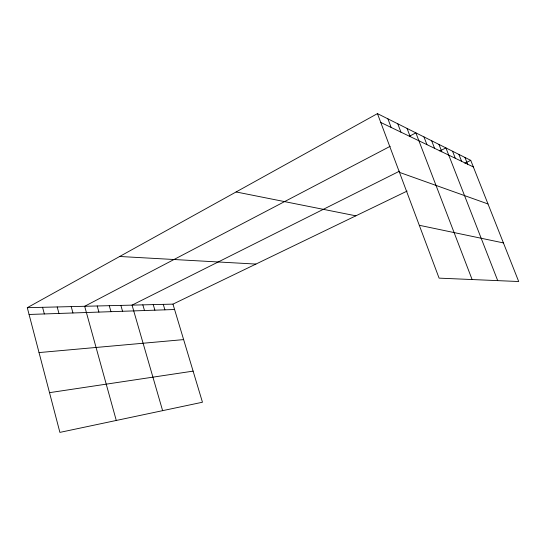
<?xml version="1.0" encoding="UTF-8"?>
<svg xmlns="http://www.w3.org/2000/svg" width="546" height="546" viewBox="0 0 546 546"><rect width="100%" height="100%" fill="white"/><g stroke="black" fill="none" stroke-linecap="round" stroke-linejoin="round"><path stroke-width="0.82" d="M27.3 307.685L172.966 304.129L202.464 402.231L59.896 432.384L27.3 307.685L377.45 113.616L470.741 160.347L518.7 281.524L439.093 278.139L377.45 113.616M390.213 146.294L84.671 306.286L116.278 420.461M409.282 136.309L415.868 132.862L472.113 279.545M399.488 171.178L132.057 305.125L162.619 410.66M439.844 150.962L445.925 147.918L497.713 280.63M172.966 304.129L407.125 191.066M464.851 163.193L470.741 160.347M49.509 392.663L193.107 371.13M39.032 352.579L183.633 339.605M29.075 314.469L174.584 309.507M119.683 256.483L255.924 264.073M236.111 191.953L355.849 215.82M419.287 225.28L503.419 242.915M399.467 172.372L488.001 203.965M380.767 122.461L473.348 166.946M464.953 157.446L467.608 164.182M458.899 154.416L461.602 161.302M452.559 151.242L455.316 158.279M438.964 144.431L441.823 151.795M431.647 140.766L434.568 148.314M423.962 136.916L426.938 144.649M407.07 128.453L410.176 136.589M397.768 123.792L400.935 132.152M387.913 118.851L391.154 127.45M163.268 304.368L164.899 309.835M153.235 304.613L154.88 310.176M142.834 304.866L144.492 310.531M120.871 305.398L122.557 311.281M109.261 305.685L110.961 311.677M97.202 305.978L98.915 312.087M71.219 306.613L72.959 312.974M57.2 306.954L58.954 313.452M42.574 307.309L44.342 313.95"/></g></svg>
